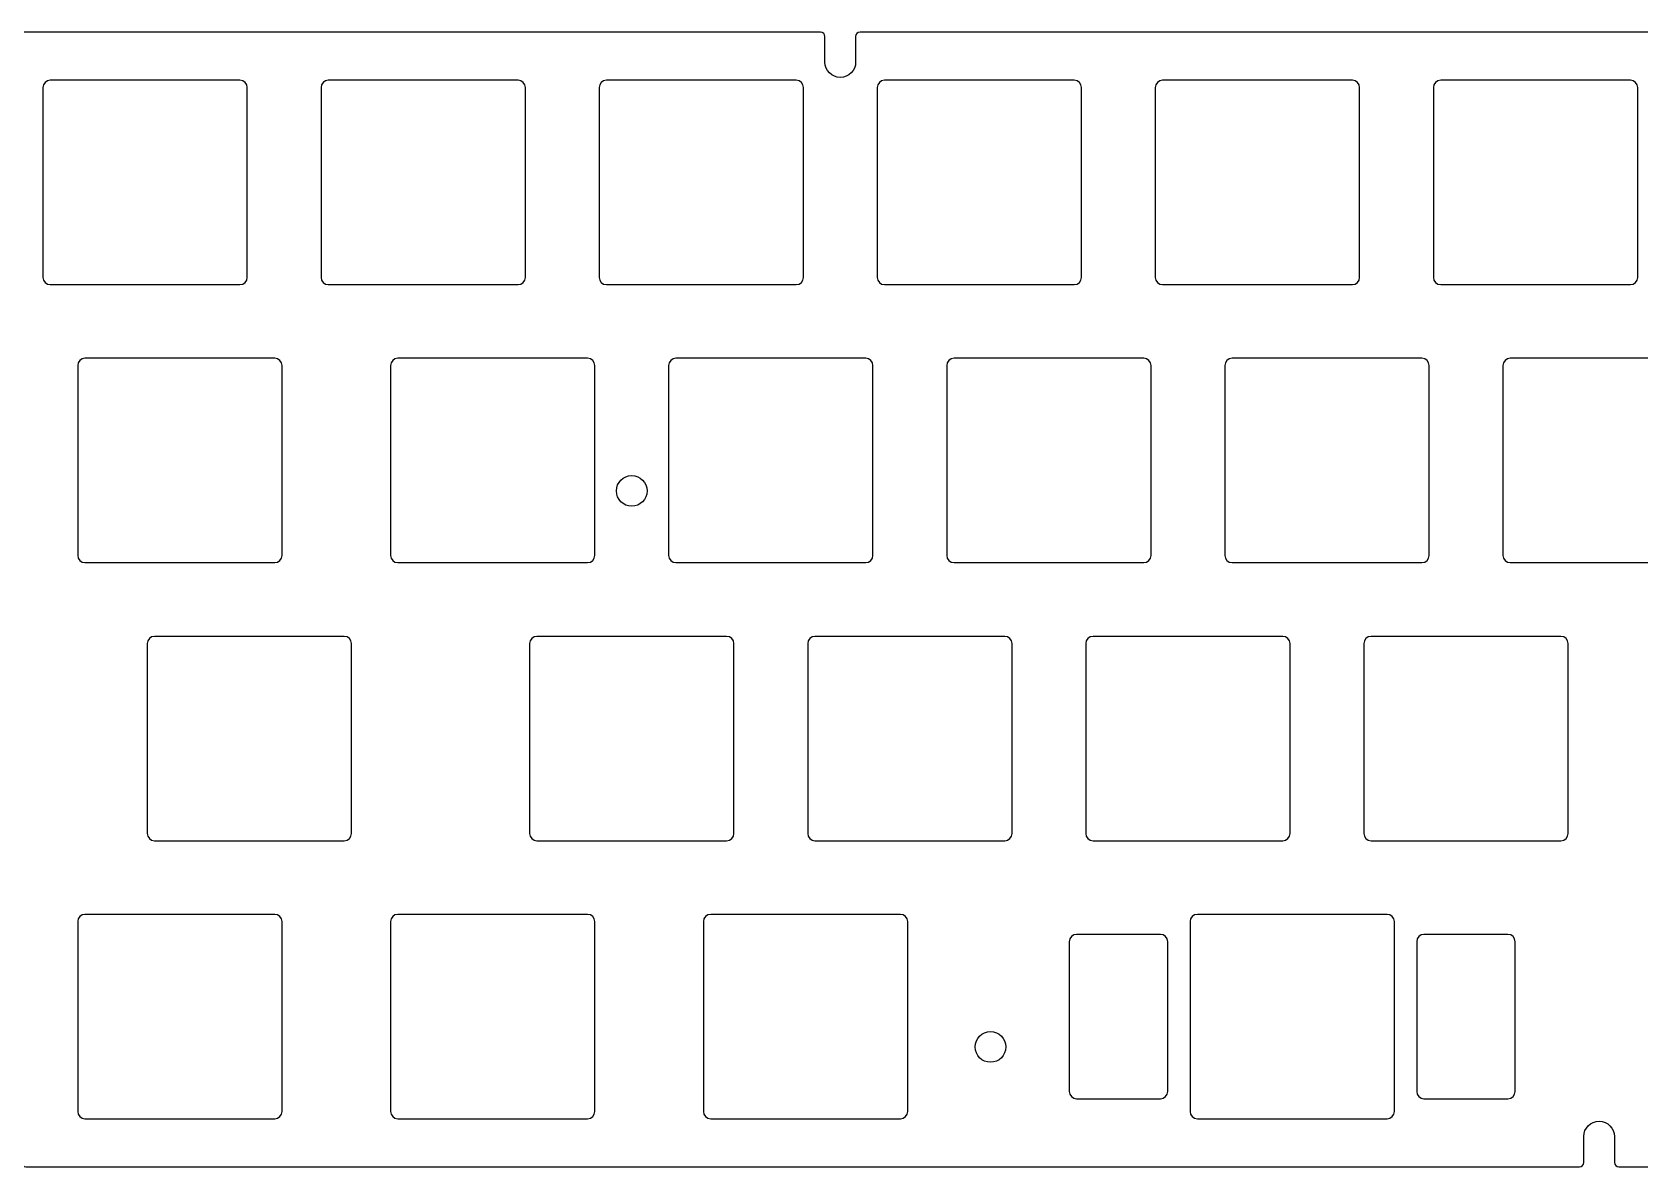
# Model space of a CAD drawing. Header units: millimetres. Extents: x -270 to 55, y 15 to 93.
# Drawn here: x -210.7 to -100.6, y 14.8 to 92.6 of the extents above; entities that cross this region are included whole.
import ezdxf

# ---------------------------------------------------------------- set-up
doc = ezdxf.new("R2010")
doc.units = ezdxf.units.MM
doc.header["$MEASUREMENT"] = 0
doc.layers.add('Layer 1', color=7, linetype='Continuous')

msp = doc.modelspace()

# ---------------------------------------------------------------- linework, layer by layer
at = {"layer": 'Layer 1'}
for points, knots in [([(-269.4598, 14.8023), (-269.9823, 14.8023), (-270.4096, 15.2299), (-270.4096, 15.7523), (-270.4096, 15.7523), (-270.4096, 15.7523), (-270.4096, 33.2774), (-270.4096, 33.2774), (-270.4096, 33.2774), (-270.4096, 33.443), (-270.2753, 33.5773), (-270.1096, 33.5773), (-270.1096, 33.5773), (-270.1096, 33.5773), (-268.3597, 33.5774), (-268.3597, 33.5774), (-268.3597, 33.5774), (-268.3597, 33.5774), (-268.3595, 33.5773), (-268.3595, 33.5773), (-268.3595, 33.5773), (-267.782, 33.5773), (-267.3096, 34.0498), (-267.3096, 34.6272), (-267.3096, 34.6272), (-267.3096, 34.6272), (-267.3096, 34.6274), (-267.3096, 34.6274), (-267.3096, 34.6274), (-267.3096, 35.2048), (-267.782, 35.6773), (-268.3595, 35.6774), (-268.3595, 35.6774), (-268.3595, 35.6774), (-268.3597, 35.6773), (-268.3597, 35.6773), (-268.3597, 35.6773), (-268.943, 35.6773), (-269.5263, 35.6773), (-270.1096, 35.6773), (-270.1096, 35.6773), (-270.2753, 35.6773), (-270.4096, 35.8116), (-270.4096, 35.9774), (-270.4096, 35.9774), (-270.4096, 35.9774), (-270.4096, 91.6021), (-270.4096, 91.6021), (-270.4096, 91.6021), (-270.4096, 92.1245), (-269.9823, 92.5521), (-269.4598, 92.5521), (-269.4598, 92.5521), (-269.4598, 92.5521), (-251.9356, 92.5521), (-251.9356, 92.5521), (-251.9356, 92.5521), (-251.7699, 92.5521), (-251.6356, 92.4178), (-251.6356, 92.2521), (-251.6356, 92.2521), (-251.6356, 92.2521), (-251.6356, 90.5022), (-251.6356, 90.5022), (-251.6356, 90.5022), (-251.6356, 90.5022), (-251.6356, 90.502), (-251.6356, 90.502), (-251.6356, 90.502), (-251.6356, 89.9245), (-251.1632, 89.4521), (-250.5858, 89.4521), (-250.5858, 89.4521), (-250.5858, 89.4521), (-250.5855, 89.4521), (-250.5855, 89.4521), (-250.5855, 89.4521), (-250.0081, 89.4521), (-249.5356, 89.9245), (-249.5356, 90.502), (-249.5356, 90.502), (-249.5356, 90.502), (-249.5356, 90.5022), (-249.5356, 90.5022), (-249.5356, 90.5022), (-249.5356, 91.1188), (-249.5356, 91.6355), (-249.5356, 92.2521), (-249.5356, 92.2521), (-249.5356, 92.4178), (-249.4013, 92.5521), (-249.2356, 92.5521), (-249.2356, 92.5521), (-249.2356, 92.5521), (-156.6853, 92.5521), (-156.6853, 92.5521), (-156.6853, 92.5521), (-156.5196, 92.5521), (-156.3853, 92.4178), (-156.3853, 92.2521), (-156.3853, 92.2521), (-156.3853, 91.6688), (-156.3853, 91.0855), (-156.3853, 90.5022), (-156.3853, 90.5022), (-156.3853, 90.5022), (-156.3853, 90.502), (-156.3853, 90.502), (-156.3853, 90.502), (-156.3853, 89.9245), (-155.9129, 89.4521), (-155.3355, 89.4521), (-155.3355, 89.4521), (-155.3355, 89.4521), (-155.3352, 89.4521), (-155.3352, 89.4521), (-155.3352, 89.4521), (-154.7578, 89.4521), (-154.2853, 89.9245), (-154.2853, 90.502), (-154.2853, 90.502), (-154.2853, 90.502), (-154.2853, 90.5022), (-154.2853, 90.5022), (-154.2853, 90.5022), (-154.2853, 91.0855), (-154.2853, 91.6688), (-154.2853, 92.2521), (-154.2853, 92.2521), (-154.2853, 92.4178), (-154.151, 92.5521), (-153.9853, 92.5521), (-153.9853, 92.5521), (-153.9853, 92.5521), (-61.435, 92.5521), (-61.435, 92.5521), (-61.435, 92.5521), (-61.2693, 92.5521), (-61.135, 92.4178), (-61.135, 92.2521), (-61.135, 92.2521), (-61.135, 91.6688), (-61.135, 91.0855), (-61.135, 90.5022), (-61.135, 90.5022), (-61.135, 90.5022), (-61.135, 90.502), (-61.135, 90.502), (-61.135, 90.502), (-61.135, 89.9245), (-60.6626, 89.4521), (-60.0852, 89.4521), (-60.0852, 89.4521), (-60.0852, 89.4521), (-60.0849, 89.4521), (-60.0849, 89.4521), (-60.0849, 89.4521), (-59.5075, 89.4521), (-59.035, 89.9245), (-59.035, 90.502), (-59.035, 90.502), (-59.035, 90.502), (-59.035, 90.5022), (-59.035, 90.5022), (-59.035, 90.5022), (-59.035, 90.5022), (-59.035, 92.2521), (-59.035, 92.2521), (-59.035, 92.2521), (-59.035, 92.4178), (-58.9007, 92.5521), (-58.735, 92.5521), (-58.735, 92.5521), (-58.735, 92.5521), (33.8151, 92.5521), (33.8151, 92.5521), (33.8151, 92.5521), (33.9808, 92.5521), (34.1151, 92.4178), (34.1151, 92.2521), (34.1151, 92.2521), (34.1151, 91.6688), (34.1151, 91.0855), (34.1151, 90.5022), (34.1151, 90.5022), (34.1151, 90.5022), (34.1151, 90.502), (34.1151, 90.502), (34.1151, 90.502), (34.1151, 89.9245), (34.5875, 89.4521), (35.1649, 89.4521), (35.1649, 89.4521), (35.1649, 89.4521), (35.1652, 89.4521), (35.1652, 89.4521), (35.1652, 89.4521), (35.7426, 89.4521), (36.2151, 89.9245), (36.2151, 90.502), (36.2151, 90.502), (36.2151, 90.502), (36.2151, 90.5022), (36.2151, 90.5022), (36.2151, 90.5022), (36.2151, 91.0855), (36.2151, 91.6688), (36.2151, 92.2521), (36.2151, 92.2521), (36.2151, 92.4178), (36.3494, 92.5521), (36.5151, 92.5521), (36.5151, 92.5521), (36.5151, 92.5521), (54.0404, 92.5521), (54.0404, 92.5521), (54.0404, 92.5521), (54.5629, 92.5521), (54.9902, 92.1245), (54.9902, 91.6021), (54.9902, 91.6021), (54.9902, 91.6021), (54.9902, 35.9773), (54.9902, 35.9773), (54.9902, 35.9773), (54.9902, 35.8116), (54.8559, 35.6773), (54.6902, 35.6773), (54.6902, 35.6773), (54.1069, 35.6773), (53.5236, 35.6773), (52.9403, 35.6773), (52.9403, 35.6773), (52.9403, 35.6773), (52.9401, 35.6773), (52.9401, 35.6773), (52.9401, 35.6773), (52.3626, 35.6773), (51.8902, 35.2048), (51.8902, 34.6274), (51.8902, 34.6274), (51.8902, 34.6274), (51.8902, 34.6271), (51.8902, 34.6271), (51.8902, 34.6271), (51.8902, 34.0497), (52.3626, 33.5773), (52.9401, 33.5773), (52.9401, 33.5773), (52.9401, 33.5773), (52.9403, 33.5773), (52.9403, 33.5773), (52.9403, 33.5773), (53.5236, 33.5773), (54.1069, 33.5773), (54.6902, 33.5773), (54.6902, 33.5773), (54.8559, 33.5773), (54.9902, 33.443), (54.9902, 33.2773), (54.9902, 33.2773), (54.9902, 33.2773), (54.9902, 15.7523), (54.9902, 15.7523), (54.9902, 15.7523), (54.9902, 15.2299), (54.5629, 14.8023), (54.0404, 14.8023), (54.0404, 14.8023), (54.0404, 14.8023), (-1.584, 14.8023), (-1.584, 14.8023), (-1.584, 14.8023), (-1.7497, 14.8023), (-1.884, 14.9366), (-1.884, 15.1023), (-1.884, 15.1023), (-1.884, 15.6856), (-1.884, 16.2931), (-1.884, 16.8764), (-1.884, 16.8764), (-1.884, 16.8764), (-1.884, 16.8766), (-1.884, 16.8766), (-1.884, 16.8766), (-1.884, 17.4541), (-2.3564, 17.9265), (-2.9338, 17.9265), (-2.9338, 17.9265), (-2.9338, 17.9265), (-2.9341, 17.9265), (-2.9341, 17.9265), (-2.9341, 17.9265), (-3.5115, 17.9265), (-3.984, 17.4541), (-3.984, 16.8766), (-3.984, 16.8766), (-3.984, 16.8766), (-3.984, 16.8764), (-3.984, 16.8764), (-3.984, 16.8764), (-3.984, 16.2931), (-3.984, 15.6856), (-3.984, 15.1023), (-3.984, 15.1023), (-3.984, 14.9366), (-4.1183, 14.8023), (-4.284, 14.8023), (-4.284, 14.8023), (-4.284, 14.8023), (-102.0058, 14.8023), (-102.0058, 14.8023), (-102.0058, 14.8023), (-102.1715, 14.8023), (-102.3058, 14.9366), (-102.3058, 15.1023), (-102.3058, 15.1023), (-102.3058, 15.6939), (-102.3058, 16.2856), (-102.3058, 16.8772), (-102.3058, 16.8772), (-102.3058, 16.8772), (-102.3058, 16.8774), (-102.3058, 16.8774), (-102.3058, 16.8774), (-102.3058, 17.4549), (-102.7782, 17.9273), (-103.3556, 17.9273), (-103.3556, 17.9273), (-103.3556, 17.9273), (-103.3559, 17.9273), (-103.3559, 17.9273), (-103.3559, 17.9273), (-103.9333, 17.9273), (-104.4058, 17.4549), (-104.4058, 16.8774), (-104.4058, 16.8774), (-104.4058, 16.8774), (-104.4058, 16.8772), (-104.4058, 16.8772), (-104.4058, 16.8772), (-104.4058, 16.2856), (-104.4058, 15.6939), (-104.4058, 15.1023), (-104.4058, 15.1023), (-104.4058, 14.9366), (-104.5401, 14.8023), (-104.7058, 14.8023), (-104.7058, 14.8023), (-104.7058, 14.8023), (-211.1321, 14.8023), (-211.1321, 14.8023), (-211.1321, 14.8023), (-211.2978, 14.8023), (-211.4321, 14.9366), (-211.4321, 15.1023), (-211.4321, 15.1023), (-211.4321, 15.6939), (-211.4321, 16.2856), (-211.4321, 16.8772), (-211.4321, 16.8772), (-211.4321, 16.8772), (-211.4321, 16.8774), (-211.4321, 16.8774), (-211.4321, 16.8774), (-211.4321, 17.4549), (-211.9045, 17.9273), (-212.4819, 17.9273), (-212.4819, 17.9273), (-212.4819, 17.9273), (-212.4822, 17.9273), (-212.4822, 17.9273), (-212.4822, 17.9273), (-213.0596, 17.9273), (-213.5321, 17.4549), (-213.5321, 16.8774), (-213.5321, 16.8774), (-213.5321, 16.8774), (-213.5321, 16.8772), (-213.5321, 16.8772), (-213.5321, 16.8772), (-213.5321, 16.2856), (-213.5321, 15.6939), (-213.5321, 15.1023), (-213.5321, 15.1023), (-213.5321, 14.9366), (-213.6664, 14.8023), (-213.8321, 14.8023), (-213.8321, 14.8023), (-213.8321, 14.8023), (-269.4598, 14.8023), (-269.4598, 14.8023)], [0, 0, 0, 0, 0.01010101, 0.01010101, 0.01010101, 0.01010101, 0.02020202, 0.02020202, 0.02020202, 0.02020202, 0.03030303, 0.03030303, 0.03030303, 0.03030303, 0.04040404, 0.04040404, 0.04040404, 0.04040404, 0.05050505, 0.05050505, 0.05050505, 0.05050505, 0.06060606, 0.06060606, 0.06060606, 0.06060606, 0.07070707, 0.07070707, 0.07070707, 0.07070707, 0.08080808, 0.08080808, 0.08080808, 0.08080808, 0.09090909, 0.09090909, 0.09090909, 0.09090909, 0.1010101, 0.1010101, 0.1010101, 0.1010101, 0.11111111, 0.11111111, 0.11111111, 0.11111111, 0.12121212, 0.12121212, 0.12121212, 0.12121212, 0.13131313, 0.13131313, 0.13131313, 0.13131313, 0.14141414, 0.14141414, 0.14141414, 0.14141414, 0.15151515, 0.15151515, 0.15151515, 0.15151515, 0.16161616, 0.16161616, 0.16161616, 0.16161616, 0.17171717, 0.17171717, 0.17171717, 0.17171717, 0.18181818, 0.18181818, 0.18181818, 0.18181818, 0.19191919, 0.19191919, 0.19191919, 0.19191919, 0.2020202, 0.2020202, 0.2020202, 0.2020202, 0.21212121, 0.21212121, 0.21212121, 0.21212121, 0.22222222, 0.22222222, 0.22222222, 0.22222222, 0.23232323, 0.23232323, 0.23232323, 0.23232323, 0.24242424, 0.24242424, 0.24242424, 0.24242424, 0.25252525, 0.25252525, 0.25252525, 0.25252525, 0.26262626, 0.26262626, 0.26262626, 0.26262626, 0.27272727, 0.27272727, 0.27272727, 0.27272727, 0.28282828, 0.28282828, 0.28282828, 0.28282828, 0.29292929, 0.29292929, 0.29292929, 0.29292929, 0.3030303, 0.3030303, 0.3030303, 0.3030303, 0.31313131, 0.31313131, 0.31313131, 0.31313131, 0.32323232, 0.32323232, 0.32323232, 0.32323232, 0.33333333, 0.33333333, 0.33333333, 0.33333333, 0.34343434, 0.34343434, 0.34343434, 0.34343434, 0.35353535, 0.35353535, 0.35353535, 0.35353535, 0.36363636, 0.36363636, 0.36363636, 0.36363636, 0.37373737, 0.37373737, 0.37373737, 0.37373737, 0.38383838, 0.38383838, 0.38383838, 0.38383838, 0.39393939, 0.39393939, 0.39393939, 0.39393939, 0.4040404, 0.4040404, 0.4040404, 0.4040404, 0.41414141, 0.41414141, 0.41414141, 0.41414141, 0.42424242, 0.42424242, 0.42424242, 0.42424242, 0.43434343, 0.43434343, 0.43434343, 0.43434343, 0.44444444, 0.44444444, 0.44444444, 0.44444444, 0.45454545, 0.45454545, 0.45454545, 0.45454545, 0.46464646, 0.46464646, 0.46464646, 0.46464646, 0.47474747, 0.47474747, 0.47474747, 0.47474747, 0.48484848, 0.48484848, 0.48484848, 0.48484848, 0.49494949, 0.49494949, 0.49494949, 0.49494949, 0.50505051, 0.50505051, 0.50505051, 0.50505051, 0.51515152, 0.51515152, 0.51515152, 0.51515152, 0.52525253, 0.52525253, 0.52525253, 0.52525253, 0.53535354, 0.53535354, 0.53535354, 0.53535354, 0.54545455, 0.54545455, 0.54545455, 0.54545455, 0.55555556, 0.55555556, 0.55555556, 0.55555556, 0.56565657, 0.56565657, 0.56565657, 0.56565657, 0.57575758, 0.57575758, 0.57575758, 0.57575758, 0.58585859, 0.58585859, 0.58585859, 0.58585859, 0.5959596, 0.5959596, 0.5959596, 0.5959596, 0.60606061, 0.60606061, 0.60606061, 0.60606061, 0.61616162, 0.61616162, 0.61616162, 0.61616162, 0.62626263, 0.62626263, 0.62626263, 0.62626263, 0.63636364, 0.63636364, 0.63636364, 0.63636364, 0.64646465, 0.64646465, 0.64646465, 0.64646465, 0.65656566, 0.65656566, 0.65656566, 0.65656566, 0.66666667, 0.66666667, 0.66666667, 0.66666667, 0.67676768, 0.67676768, 0.67676768, 0.67676768, 0.68686869, 0.68686869, 0.68686869, 0.68686869, 0.6969697, 0.6969697, 0.6969697, 0.6969697, 0.70707071, 0.70707071, 0.70707071, 0.70707071, 0.71717172, 0.71717172, 0.71717172, 0.71717172, 0.72727273, 0.72727273, 0.72727273, 0.72727273, 0.73737374, 0.73737374, 0.73737374, 0.73737374, 0.74747475, 0.74747475, 0.74747475, 0.74747475, 0.75757576, 0.75757576, 0.75757576, 0.75757576, 0.76767677, 0.76767677, 0.76767677, 0.76767677, 0.77777778, 0.77777778, 0.77777778, 0.77777778, 0.78787879, 0.78787879, 0.78787879, 0.78787879, 0.7979798, 0.7979798, 0.7979798, 0.7979798, 0.80808081, 0.80808081, 0.80808081, 0.80808081, 0.81818182, 0.81818182, 0.81818182, 0.81818182, 0.82828283, 0.82828283, 0.82828283, 0.82828283, 0.83838384, 0.83838384, 0.83838384, 0.83838384, 0.84848485, 0.84848485, 0.84848485, 0.84848485, 0.85858586, 0.85858586, 0.85858586, 0.85858586, 0.86868687, 0.86868687, 0.86868687, 0.86868687, 0.87878788, 0.87878788, 0.87878788, 0.87878788, 0.88888889, 0.88888889, 0.88888889, 0.88888889, 0.8989899, 0.8989899, 0.8989899, 0.8989899, 0.90909091, 0.90909091, 0.90909091, 0.90909091, 0.91919192, 0.91919192, 0.91919192, 0.91919192, 0.92929293, 0.92929293, 0.92929293, 0.92929293, 0.93939394, 0.93939394, 0.93939394, 0.93939394, 0.94949495, 0.94949495, 0.94949495, 0.94949495, 0.95959596, 0.95959596, 0.95959596, 0.95959596, 0.96969697, 0.96969697, 0.96969697, 0.96969697, 0.97979798, 0.97979798, 0.97979798, 0.97979798, 1, 1, 1, 1]), ([(-209.4594, 89.2519), (-209.4594, 89.2519), (-196.4592, 89.2519), (-196.4592, 89.2519), (-196.4592, 89.2519), (-196.1842, 89.2519), (-195.9593, 89.0269), (-195.9593, 88.7519), (-195.9593, 88.7519), (-195.9593, 88.7519), (-195.9593, 75.7519), (-195.9593, 75.7519), (-195.9593, 75.7519), (-195.9593, 75.4769), (-196.1842, 75.2519), (-196.4592, 75.2519), (-196.4592, 75.2519), (-196.4592, 75.2519), (-209.4594, 75.2519), (-209.4594, 75.2519), (-209.4594, 75.2519), (-209.7344, 75.2519), (-209.9593, 75.4769), (-209.9593, 75.7519), (-209.9593, 75.7519), (-209.9593, 75.7519), (-209.9593, 88.7519), (-209.9593, 88.7519), (-209.9593, 88.7519), (-209.9593, 89.0269), (-209.7344, 89.2519), (-209.4594, 89.2519)], [0, 0, 0, 0, 0.11111111, 0.11111111, 0.11111111, 0.11111111, 0.22222222, 0.22222222, 0.22222222, 0.22222222, 0.33333333, 0.33333333, 0.33333333, 0.33333333, 0.44444444, 0.44444444, 0.44444444, 0.44444444, 0.55555556, 0.55555556, 0.55555556, 0.55555556, 0.66666667, 0.66666667, 0.66666667, 0.66666667, 0.77777778, 0.77777778, 0.77777778, 0.77777778, 1, 1, 1, 1]), ([(-190.4092, 89.2519), (-190.4092, 89.2519), (-177.409, 89.2519), (-177.409, 89.2519), (-177.409, 89.2519), (-177.134, 89.2519), (-176.9091, 89.0269), (-176.9091, 88.7519), (-176.9091, 88.7519), (-176.9091, 88.7519), (-176.9091, 75.7519), (-176.9091, 75.7519), (-176.9091, 75.7519), (-176.9091, 75.4769), (-177.134, 75.2519), (-177.409, 75.2519), (-177.409, 75.2519), (-177.409, 75.2519), (-190.4092, 75.2519), (-190.4092, 75.2519), (-190.4092, 75.2519), (-190.6842, 75.2519), (-190.9091, 75.4769), (-190.9091, 75.7519), (-190.9091, 75.7519), (-190.9091, 75.7519), (-190.9091, 88.7519), (-190.9091, 88.7519), (-190.9091, 88.7519), (-190.9091, 89.0269), (-190.6842, 89.2519), (-190.4092, 89.2519)], [0, 0, 0, 0, 0.11111111, 0.11111111, 0.11111111, 0.11111111, 0.22222222, 0.22222222, 0.22222222, 0.22222222, 0.33333333, 0.33333333, 0.33333333, 0.33333333, 0.44444444, 0.44444444, 0.44444444, 0.44444444, 0.55555556, 0.55555556, 0.55555556, 0.55555556, 0.66666667, 0.66666667, 0.66666667, 0.66666667, 0.77777778, 0.77777778, 0.77777778, 0.77777778, 1, 1, 1, 1]), ([(-171.3592, 89.2519), (-171.3592, 89.2519), (-158.359, 89.2519), (-158.359, 89.2519), (-158.359, 89.2519), (-158.084, 89.2519), (-157.8591, 89.0269), (-157.8591, 88.7519), (-157.8591, 88.7519), (-157.8591, 88.7519), (-157.8591, 75.7519), (-157.8591, 75.7519), (-157.8591, 75.7519), (-157.8591, 75.4769), (-158.084, 75.2519), (-158.359, 75.2519), (-158.359, 75.2519), (-158.359, 75.2519), (-171.3592, 75.2519), (-171.3592, 75.2519), (-171.3592, 75.2519), (-171.6342, 75.2519), (-171.8591, 75.4769), (-171.8591, 75.7519), (-171.8591, 75.7519), (-171.8591, 75.7519), (-171.8591, 88.7519), (-171.8591, 88.7519), (-171.8591, 88.7519), (-171.8591, 89.0269), (-171.6342, 89.2519), (-171.3592, 89.2519)], [0, 0, 0, 0, 0.11111111, 0.11111111, 0.11111111, 0.11111111, 0.22222222, 0.22222222, 0.22222222, 0.22222222, 0.33333333, 0.33333333, 0.33333333, 0.33333333, 0.44444444, 0.44444444, 0.44444444, 0.44444444, 0.55555556, 0.55555556, 0.55555556, 0.55555556, 0.66666667, 0.66666667, 0.66666667, 0.66666667, 0.77777778, 0.77777778, 0.77777778, 0.77777778, 1, 1, 1, 1]), ([(-152.3094, 89.2519), (-152.3094, 89.2519), (-139.3092, 89.2519), (-139.3092, 89.2519), (-139.3092, 89.2519), (-139.0342, 89.2519), (-138.8093, 89.0269), (-138.8093, 88.7519), (-138.8093, 88.7519), (-138.8093, 88.7519), (-138.8093, 75.7519), (-138.8093, 75.7519), (-138.8093, 75.7519), (-138.8093, 75.4769), (-139.0342, 75.2519), (-139.3092, 75.2519), (-139.3092, 75.2519), (-139.3092, 75.2519), (-152.3094, 75.2519), (-152.3094, 75.2519), (-152.3094, 75.2519), (-152.5844, 75.2519), (-152.8093, 75.4769), (-152.8093, 75.7519), (-152.8093, 75.7519), (-152.8093, 75.7519), (-152.8093, 88.7519), (-152.8093, 88.7519), (-152.8093, 88.7519), (-152.8093, 89.0269), (-152.5844, 89.2519), (-152.3094, 89.2519)], [0, 0, 0, 0, 0.11111111, 0.11111111, 0.11111111, 0.11111111, 0.22222222, 0.22222222, 0.22222222, 0.22222222, 0.33333333, 0.33333333, 0.33333333, 0.33333333, 0.44444444, 0.44444444, 0.44444444, 0.44444444, 0.55555556, 0.55555556, 0.55555556, 0.55555556, 0.66666667, 0.66666667, 0.66666667, 0.66666667, 0.77777778, 0.77777778, 0.77777778, 0.77777778, 1, 1, 1, 1]), ([(-133.2592, 89.2519), (-133.2592, 89.2519), (-120.259, 89.2519), (-120.259, 89.2519), (-120.259, 89.2519), (-119.984, 89.2519), (-119.7591, 89.0269), (-119.7591, 88.7519), (-119.7591, 88.7519), (-119.7591, 88.7519), (-119.7591, 75.7519), (-119.7591, 75.7519), (-119.7591, 75.7519), (-119.7591, 75.4769), (-119.984, 75.2519), (-120.259, 75.2519), (-120.259, 75.2519), (-120.259, 75.2519), (-133.2592, 75.2519), (-133.2592, 75.2519), (-133.2592, 75.2519), (-133.5342, 75.2519), (-133.7591, 75.4769), (-133.7591, 75.7519), (-133.7591, 75.7519), (-133.7591, 75.7519), (-133.7591, 88.7519), (-133.7591, 88.7519), (-133.7591, 88.7519), (-133.7591, 89.0269), (-133.5342, 89.2519), (-133.2592, 89.2519)], [0, 0, 0, 0, 0.11111111, 0.11111111, 0.11111111, 0.11111111, 0.22222222, 0.22222222, 0.22222222, 0.22222222, 0.33333333, 0.33333333, 0.33333333, 0.33333333, 0.44444444, 0.44444444, 0.44444444, 0.44444444, 0.55555556, 0.55555556, 0.55555556, 0.55555556, 0.66666667, 0.66666667, 0.66666667, 0.66666667, 0.77777778, 0.77777778, 0.77777778, 0.77777778, 1, 1, 1, 1]), ([(-114.2092, 89.2519), (-114.2092, 89.2519), (-101.209, 89.2519), (-101.209, 89.2519), (-101.209, 89.2519), (-100.934, 89.2519), (-100.7091, 89.0269), (-100.7091, 88.7519), (-100.7091, 88.7519), (-100.7091, 88.7519), (-100.7091, 75.7519), (-100.7091, 75.7519), (-100.7091, 75.7519), (-100.7091, 75.4769), (-100.934, 75.2519), (-101.209, 75.2519), (-101.209, 75.2519), (-101.209, 75.2519), (-114.2092, 75.2519), (-114.2092, 75.2519), (-114.2092, 75.2519), (-114.4842, 75.2519), (-114.7091, 75.4769), (-114.7091, 75.7519), (-114.7091, 75.7519), (-114.7091, 75.7519), (-114.7091, 88.7519), (-114.7091, 88.7519), (-114.7091, 88.7519), (-114.7091, 89.0269), (-114.4842, 89.2519), (-114.2092, 89.2519)], [0, 0, 0, 0, 0.11111111, 0.11111111, 0.11111111, 0.11111111, 0.22222222, 0.22222222, 0.22222222, 0.22222222, 0.33333333, 0.33333333, 0.33333333, 0.33333333, 0.44444444, 0.44444444, 0.44444444, 0.44444444, 0.55555556, 0.55555556, 0.55555556, 0.55555556, 0.66666667, 0.66666667, 0.66666667, 0.66666667, 0.77777778, 0.77777778, 0.77777778, 0.77777778, 1, 1, 1, 1]), ([(-207.0784, 70.2024), (-207.0784, 70.2024), (-194.0782, 70.2024), (-194.0782, 70.2024), (-194.0782, 70.2024), (-193.8032, 70.2024), (-193.5783, 69.9774), (-193.5783, 69.7024), (-193.5783, 69.7024), (-193.5783, 69.7024), (-193.5783, 56.7024), (-193.5783, 56.7024), (-193.5783, 56.7024), (-193.5783, 56.4274), (-193.8032, 56.2024), (-194.0782, 56.2024), (-194.0782, 56.2024), (-194.0782, 56.2024), (-207.0784, 56.2024), (-207.0784, 56.2024), (-207.0784, 56.2024), (-207.3534, 56.2024), (-207.5783, 56.4274), (-207.5783, 56.7024), (-207.5783, 56.7024), (-207.5783, 56.7024), (-207.5783, 69.7024), (-207.5783, 69.7024), (-207.5783, 69.7024), (-207.5783, 69.9774), (-207.3534, 70.2024), (-207.0784, 70.2024)], [0, 0, 0, 0, 0.11111111, 0.11111111, 0.11111111, 0.11111111, 0.22222222, 0.22222222, 0.22222222, 0.22222222, 0.33333333, 0.33333333, 0.33333333, 0.33333333, 0.44444444, 0.44444444, 0.44444444, 0.44444444, 0.55555556, 0.55555556, 0.55555556, 0.55555556, 0.66666667, 0.66666667, 0.66666667, 0.66666667, 0.77777778, 0.77777778, 0.77777778, 0.77777778, 1, 1, 1, 1]), ([(-185.6471, 70.2024), (-185.6471, 70.2024), (-172.6469, 70.2024), (-172.6469, 70.2024), (-172.6469, 70.2024), (-172.3719, 70.2024), (-172.147, 69.9774), (-172.147, 69.7024), (-172.147, 69.7024), (-172.147, 69.7024), (-172.147, 56.7024), (-172.147, 56.7024), (-172.147, 56.7024), (-172.147, 56.4274), (-172.3719, 56.2024), (-172.6469, 56.2024), (-172.6469, 56.2024), (-172.6469, 56.2024), (-185.6471, 56.2024), (-185.6471, 56.2024), (-185.6471, 56.2024), (-185.9221, 56.2024), (-186.147, 56.4274), (-186.147, 56.7024), (-186.147, 56.7024), (-186.147, 56.7024), (-186.147, 69.7024), (-186.147, 69.7024), (-186.147, 69.7024), (-186.147, 69.9774), (-185.9221, 70.2024), (-185.6471, 70.2024)], [0, 0, 0, 0, 0.11111111, 0.11111111, 0.11111111, 0.11111111, 0.22222222, 0.22222222, 0.22222222, 0.22222222, 0.33333333, 0.33333333, 0.33333333, 0.33333333, 0.44444444, 0.44444444, 0.44444444, 0.44444444, 0.55555556, 0.55555556, 0.55555556, 0.55555556, 0.66666667, 0.66666667, 0.66666667, 0.66666667, 0.77777778, 0.77777778, 0.77777778, 0.77777778, 1, 1, 1, 1]), ([(-166.5971, 70.2024), (-166.5971, 70.2024), (-153.5969, 70.2024), (-153.5969, 70.2024), (-153.5969, 70.2024), (-153.3219, 70.2024), (-153.097, 69.9774), (-153.097, 69.7024), (-153.097, 69.7024), (-153.097, 69.7024), (-153.097, 56.7024), (-153.097, 56.7024), (-153.097, 56.7024), (-153.097, 56.4274), (-153.3219, 56.2024), (-153.5969, 56.2024), (-153.5969, 56.2024), (-153.5969, 56.2024), (-166.5971, 56.2024), (-166.5971, 56.2024), (-166.5971, 56.2024), (-166.8721, 56.2024), (-167.097, 56.4274), (-167.097, 56.7024), (-167.097, 56.7024), (-167.097, 56.7024), (-167.097, 69.7024), (-167.097, 69.7024), (-167.097, 69.7024), (-167.097, 69.9774), (-166.8721, 70.2024), (-166.5971, 70.2024)], [0, 0, 0, 0, 0.11111111, 0.11111111, 0.11111111, 0.11111111, 0.22222222, 0.22222222, 0.22222222, 0.22222222, 0.33333333, 0.33333333, 0.33333333, 0.33333333, 0.44444444, 0.44444444, 0.44444444, 0.44444444, 0.55555556, 0.55555556, 0.55555556, 0.55555556, 0.66666667, 0.66666667, 0.66666667, 0.66666667, 0.77777778, 0.77777778, 0.77777778, 0.77777778, 1, 1, 1, 1]), ([(-147.5473, 70.2024), (-147.5473, 70.2024), (-134.5471, 70.2024), (-134.5471, 70.2024), (-134.5471, 70.2024), (-134.2721, 70.2024), (-134.0472, 69.9774), (-134.0472, 69.7024), (-134.0472, 69.7024), (-134.0472, 69.7024), (-134.0472, 56.7024), (-134.0472, 56.7024), (-134.0472, 56.7024), (-134.0472, 56.4274), (-134.2721, 56.2024), (-134.5471, 56.2024), (-134.5471, 56.2024), (-134.5471, 56.2024), (-147.5473, 56.2024), (-147.5473, 56.2024), (-147.5473, 56.2024), (-147.8223, 56.2024), (-148.0472, 56.4274), (-148.0472, 56.7024), (-148.0472, 56.7024), (-148.0472, 56.7024), (-148.0472, 69.7024), (-148.0472, 69.7024), (-148.0472, 69.7024), (-148.0472, 69.9774), (-147.8223, 70.2024), (-147.5473, 70.2024)], [0, 0, 0, 0, 0.11111111, 0.11111111, 0.11111111, 0.11111111, 0.22222222, 0.22222222, 0.22222222, 0.22222222, 0.33333333, 0.33333333, 0.33333333, 0.33333333, 0.44444444, 0.44444444, 0.44444444, 0.44444444, 0.55555556, 0.55555556, 0.55555556, 0.55555556, 0.66666667, 0.66666667, 0.66666667, 0.66666667, 0.77777778, 0.77777778, 0.77777778, 0.77777778, 1, 1, 1, 1]), ([(-128.4971, 70.2024), (-128.4971, 70.2024), (-115.4969, 70.2024), (-115.4969, 70.2024), (-115.4969, 70.2024), (-115.2219, 70.2024), (-114.997, 69.9774), (-114.997, 69.7024), (-114.997, 69.7024), (-114.997, 69.7024), (-114.997, 56.7024), (-114.997, 56.7024), (-114.997, 56.7024), (-114.997, 56.4274), (-115.2219, 56.2024), (-115.4969, 56.2024), (-115.4969, 56.2024), (-115.4969, 56.2024), (-128.4971, 56.2024), (-128.4971, 56.2024), (-128.4971, 56.2024), (-128.7721, 56.2024), (-128.997, 56.4274), (-128.997, 56.7024), (-128.997, 56.7024), (-128.997, 56.7024), (-128.997, 69.7024), (-128.997, 69.7024), (-128.997, 69.7024), (-128.997, 69.9774), (-128.7721, 70.2024), (-128.4971, 70.2024)], [0, 0, 0, 0, 0.11111111, 0.11111111, 0.11111111, 0.11111111, 0.22222222, 0.22222222, 0.22222222, 0.22222222, 0.33333333, 0.33333333, 0.33333333, 0.33333333, 0.44444444, 0.44444444, 0.44444444, 0.44444444, 0.55555556, 0.55555556, 0.55555556, 0.55555556, 0.66666667, 0.66666667, 0.66666667, 0.66666667, 0.77777778, 0.77777778, 0.77777778, 0.77777778, 1, 1, 1, 1]), ([(-109.4471, 70.2024), (-109.4471, 70.2024), (-96.4469, 70.2024), (-96.4469, 70.2024), (-96.4469, 70.2024), (-96.1719, 70.2024), (-95.947, 69.9774), (-95.947, 69.7024), (-95.947, 69.7024), (-95.947, 69.7024), (-95.947, 56.7024), (-95.947, 56.7024), (-95.947, 56.7024), (-95.947, 56.4274), (-96.1719, 56.2024), (-96.4469, 56.2024), (-96.4469, 56.2024), (-96.4469, 56.2024), (-109.4471, 56.2024), (-109.4471, 56.2024), (-109.4471, 56.2024), (-109.7221, 56.2024), (-109.947, 56.4274), (-109.947, 56.7024), (-109.947, 56.7024), (-109.947, 56.7024), (-109.947, 69.7024), (-109.947, 69.7024), (-109.947, 69.7024), (-109.947, 69.9774), (-109.7221, 70.2024), (-109.4471, 70.2024)], [0, 0, 0, 0, 0.11111111, 0.11111111, 0.11111111, 0.11111111, 0.22222222, 0.22222222, 0.22222222, 0.22222222, 0.33333333, 0.33333333, 0.33333333, 0.33333333, 0.44444444, 0.44444444, 0.44444444, 0.44444444, 0.55555556, 0.55555556, 0.55555556, 0.55555556, 0.66666667, 0.66666667, 0.66666667, 0.66666667, 0.77777778, 0.77777778, 0.77777778, 0.77777778, 1, 1, 1, 1]), ([(-169.6227, 62.1674), (-170.2026, 62.1674), (-170.6727, 61.6973), (-170.6727, 61.1174), (-170.6727, 61.1174), (-170.6727, 60.5375), (-170.2026, 60.0674), (-169.6227, 60.0674), (-169.6227, 60.0674), (-169.0428, 60.0674), (-168.5727, 60.5375), (-168.5727, 61.1174), (-168.5727, 61.1174), (-168.5727, 61.6973), (-169.0428, 62.1674), (-169.6227, 62.1674)], [0, 0, 0, 0, 0.2, 0.2, 0.2, 0.2, 0.4, 0.4, 0.4, 0.4, 0.6, 0.6, 0.6, 0.6, 1, 1, 1, 1]), ([(-202.3159, 51.1524), (-202.3159, 51.1524), (-189.3157, 51.1524), (-189.3157, 51.1524), (-189.3157, 51.1524), (-189.0407, 51.1524), (-188.8158, 50.9274), (-188.8158, 50.6524), (-188.8158, 50.6524), (-188.8158, 50.6524), (-188.8158, 37.6524), (-188.8158, 37.6524), (-188.8158, 37.6524), (-188.8158, 37.3774), (-189.0407, 37.1524), (-189.3157, 37.1524), (-189.3157, 37.1524), (-189.3157, 37.1524), (-202.3159, 37.1524), (-202.3159, 37.1524), (-202.3159, 37.1524), (-202.5909, 37.1524), (-202.8158, 37.3774), (-202.8158, 37.6524), (-202.8158, 37.6524), (-202.8158, 37.6524), (-202.8158, 50.6524), (-202.8158, 50.6524), (-202.8158, 50.6524), (-202.8158, 50.9274), (-202.5909, 51.1524), (-202.3159, 51.1524)], [0, 0, 0, 0, 0.11111111, 0.11111111, 0.11111111, 0.11111111, 0.22222222, 0.22222222, 0.22222222, 0.22222222, 0.33333333, 0.33333333, 0.33333333, 0.33333333, 0.44444444, 0.44444444, 0.44444444, 0.44444444, 0.55555556, 0.55555556, 0.55555556, 0.55555556, 0.66666667, 0.66666667, 0.66666667, 0.66666667, 0.77777778, 0.77777778, 0.77777778, 0.77777778, 1, 1, 1, 1]), ([(-176.1221, 51.1524), (-176.1221, 51.1524), (-163.1219, 51.1524), (-163.1219, 51.1524), (-163.1219, 51.1524), (-162.8469, 51.1524), (-162.622, 50.9274), (-162.622, 50.6524), (-162.622, 50.6524), (-162.622, 50.6524), (-162.622, 37.6524), (-162.622, 37.6524), (-162.622, 37.6524), (-162.622, 37.3774), (-162.8469, 37.1524), (-163.1219, 37.1524), (-163.1219, 37.1524), (-163.1219, 37.1524), (-176.1221, 37.1524), (-176.1221, 37.1524), (-176.1221, 37.1524), (-176.3971, 37.1524), (-176.622, 37.3774), (-176.622, 37.6524), (-176.622, 37.6524), (-176.622, 37.6524), (-176.622, 50.6524), (-176.622, 50.6524), (-176.622, 50.6524), (-176.622, 50.9274), (-176.3971, 51.1524), (-176.1221, 51.1524)], [0, 0, 0, 0, 0.11111111, 0.11111111, 0.11111111, 0.11111111, 0.22222222, 0.22222222, 0.22222222, 0.22222222, 0.33333333, 0.33333333, 0.33333333, 0.33333333, 0.44444444, 0.44444444, 0.44444444, 0.44444444, 0.55555556, 0.55555556, 0.55555556, 0.55555556, 0.66666667, 0.66666667, 0.66666667, 0.66666667, 0.77777778, 0.77777778, 0.77777778, 0.77777778, 1, 1, 1, 1]), ([(-157.0721, 51.1524), (-157.0721, 51.1524), (-144.0719, 51.1524), (-144.0719, 51.1524), (-144.0719, 51.1524), (-143.7969, 51.1524), (-143.572, 50.9274), (-143.572, 50.6524), (-143.572, 50.6524), (-143.572, 50.6524), (-143.572, 37.6524), (-143.572, 37.6524), (-143.572, 37.6524), (-143.572, 37.3774), (-143.7969, 37.1524), (-144.0719, 37.1524), (-144.0719, 37.1524), (-144.0719, 37.1524), (-157.0721, 37.1524), (-157.0721, 37.1524), (-157.0721, 37.1524), (-157.3471, 37.1524), (-157.572, 37.3774), (-157.572, 37.6524), (-157.572, 37.6524), (-157.572, 37.6524), (-157.572, 50.6524), (-157.572, 50.6524), (-157.572, 50.6524), (-157.572, 50.9274), (-157.3471, 51.1524), (-157.0721, 51.1524)], [0, 0, 0, 0, 0.11111111, 0.11111111, 0.11111111, 0.11111111, 0.22222222, 0.22222222, 0.22222222, 0.22222222, 0.33333333, 0.33333333, 0.33333333, 0.33333333, 0.44444444, 0.44444444, 0.44444444, 0.44444444, 0.55555556, 0.55555556, 0.55555556, 0.55555556, 0.66666667, 0.66666667, 0.66666667, 0.66666667, 0.77777778, 0.77777778, 0.77777778, 0.77777778, 1, 1, 1, 1]), ([(-138.0223, 51.1524), (-138.0223, 51.1524), (-125.0221, 51.1524), (-125.0221, 51.1524), (-125.0221, 51.1524), (-124.7471, 51.1524), (-124.5222, 50.9274), (-124.5222, 50.6524), (-124.5222, 50.6524), (-124.5222, 50.6524), (-124.5222, 37.6524), (-124.5222, 37.6524), (-124.5222, 37.6524), (-124.5222, 37.3774), (-124.7471, 37.1524), (-125.0221, 37.1524), (-125.0221, 37.1524), (-125.0221, 37.1524), (-138.0223, 37.1524), (-138.0223, 37.1524), (-138.0223, 37.1524), (-138.2973, 37.1524), (-138.5222, 37.3774), (-138.5222, 37.6524), (-138.5222, 37.6524), (-138.5222, 37.6524), (-138.5222, 50.6524), (-138.5222, 50.6524), (-138.5222, 50.6524), (-138.5222, 50.9274), (-138.2973, 51.1524), (-138.0223, 51.1524)], [0, 0, 0, 0, 0.11111111, 0.11111111, 0.11111111, 0.11111111, 0.22222222, 0.22222222, 0.22222222, 0.22222222, 0.33333333, 0.33333333, 0.33333333, 0.33333333, 0.44444444, 0.44444444, 0.44444444, 0.44444444, 0.55555556, 0.55555556, 0.55555556, 0.55555556, 0.66666667, 0.66666667, 0.66666667, 0.66666667, 0.77777778, 0.77777778, 0.77777778, 0.77777778, 1, 1, 1, 1]), ([(-118.9721, 51.1524), (-118.9721, 51.1524), (-105.9719, 51.1524), (-105.9719, 51.1524), (-105.9719, 51.1524), (-105.6969, 51.1524), (-105.472, 50.9274), (-105.472, 50.6524), (-105.472, 50.6524), (-105.472, 50.6524), (-105.472, 37.6524), (-105.472, 37.6524), (-105.472, 37.6524), (-105.472, 37.3774), (-105.6969, 37.1524), (-105.9719, 37.1524), (-105.9719, 37.1524), (-105.9719, 37.1524), (-118.9721, 37.1524), (-118.9721, 37.1524), (-118.9721, 37.1524), (-119.2471, 37.1524), (-119.472, 37.3774), (-119.472, 37.6524), (-119.472, 37.6524), (-119.472, 37.6524), (-119.472, 50.6524), (-119.472, 50.6524), (-119.472, 50.6524), (-119.472, 50.9274), (-119.2471, 51.1524), (-118.9721, 51.1524)], [0, 0, 0, 0, 0.11111111, 0.11111111, 0.11111111, 0.11111111, 0.22222222, 0.22222222, 0.22222222, 0.22222222, 0.33333333, 0.33333333, 0.33333333, 0.33333333, 0.44444444, 0.44444444, 0.44444444, 0.44444444, 0.55555556, 0.55555556, 0.55555556, 0.55555556, 0.66666667, 0.66666667, 0.66666667, 0.66666667, 0.77777778, 0.77777778, 0.77777778, 0.77777778, 1, 1, 1, 1]), ([(-207.0784, 32.1025), (-207.0784, 32.1025), (-194.0782, 32.1025), (-194.0782, 32.1025), (-194.0782, 32.1025), (-193.8032, 32.1025), (-193.5783, 31.8775), (-193.5783, 31.6025), (-193.5783, 31.6025), (-193.5783, 31.6025), (-193.5783, 18.6025), (-193.5783, 18.6025), (-193.5783, 18.6025), (-193.5783, 18.3275), (-193.8032, 18.1025), (-194.0782, 18.1025), (-194.0782, 18.1025), (-194.0782, 18.1025), (-207.0784, 18.1025), (-207.0784, 18.1025), (-207.0784, 18.1025), (-207.3534, 18.1025), (-207.5783, 18.3275), (-207.5783, 18.6025), (-207.5783, 18.6025), (-207.5783, 18.6025), (-207.5783, 31.6025), (-207.5783, 31.6025), (-207.5783, 31.6025), (-207.5783, 31.8775), (-207.3534, 32.1025), (-207.0784, 32.1025)], [0, 0, 0, 0, 0.11111111, 0.11111111, 0.11111111, 0.11111111, 0.22222222, 0.22222222, 0.22222222, 0.22222222, 0.33333333, 0.33333333, 0.33333333, 0.33333333, 0.44444444, 0.44444444, 0.44444444, 0.44444444, 0.55555556, 0.55555556, 0.55555556, 0.55555556, 0.66666667, 0.66666667, 0.66666667, 0.66666667, 0.77777778, 0.77777778, 0.77777778, 0.77777778, 1, 1, 1, 1]), ([(-185.6472, 32.1025), (-185.6472, 32.1025), (-172.647, 32.1025), (-172.647, 32.1025), (-172.647, 32.1025), (-172.372, 32.1025), (-172.1471, 31.8775), (-172.1471, 31.6025), (-172.1471, 31.6025), (-172.1471, 31.6025), (-172.1471, 18.6025), (-172.1471, 18.6025), (-172.1471, 18.6025), (-172.1471, 18.3275), (-172.372, 18.1025), (-172.647, 18.1025), (-172.647, 18.1025), (-172.647, 18.1025), (-185.6472, 18.1025), (-185.6472, 18.1025), (-185.6472, 18.1025), (-185.9222, 18.1025), (-186.1471, 18.3275), (-186.1471, 18.6025), (-186.1471, 18.6025), (-186.1471, 18.6025), (-186.1471, 31.6025), (-186.1471, 31.6025), (-186.1471, 31.6025), (-186.1471, 31.8775), (-185.9222, 32.1025), (-185.6472, 32.1025)], [0, 0, 0, 0, 0.11111111, 0.11111111, 0.11111111, 0.11111111, 0.22222222, 0.22222222, 0.22222222, 0.22222222, 0.33333333, 0.33333333, 0.33333333, 0.33333333, 0.44444444, 0.44444444, 0.44444444, 0.44444444, 0.55555556, 0.55555556, 0.55555556, 0.55555556, 0.66666667, 0.66666667, 0.66666667, 0.66666667, 0.77777778, 0.77777778, 0.77777778, 0.77777778, 1, 1, 1, 1]), ([(-164.2158, 32.1025), (-164.2158, 32.1025), (-151.2156, 32.1025), (-151.2156, 32.1025), (-151.2156, 32.1025), (-150.9406, 32.1025), (-150.7157, 31.8775), (-150.7157, 31.6025), (-150.7157, 31.6025), (-150.7157, 31.6025), (-150.7157, 18.6025), (-150.7157, 18.6025), (-150.7157, 18.6025), (-150.7157, 18.3275), (-150.9406, 18.1025), (-151.2156, 18.1025), (-151.2156, 18.1025), (-151.2156, 18.1025), (-164.2158, 18.1025), (-164.2158, 18.1025), (-164.2158, 18.1025), (-164.4908, 18.1025), (-164.7157, 18.3275), (-164.7157, 18.6025), (-164.7157, 18.6025), (-164.7157, 18.6025), (-164.7157, 31.6025), (-164.7157, 31.6025), (-164.7157, 31.6025), (-164.7157, 31.8775), (-164.4908, 32.1025), (-164.2158, 32.1025)], [0, 0, 0, 0, 0.11111111, 0.11111111, 0.11111111, 0.11111111, 0.22222222, 0.22222222, 0.22222222, 0.22222222, 0.33333333, 0.33333333, 0.33333333, 0.33333333, 0.44444444, 0.44444444, 0.44444444, 0.44444444, 0.55555556, 0.55555556, 0.55555556, 0.55555556, 0.66666667, 0.66666667, 0.66666667, 0.66666667, 0.77777778, 0.77777778, 0.77777778, 0.77777778, 1, 1, 1, 1]), ([(-130.8784, 32.1025), (-130.8784, 32.1025), (-117.8782, 32.1025), (-117.8782, 32.1025), (-117.8782, 32.1025), (-117.6032, 32.1025), (-117.3783, 31.8775), (-117.3783, 31.6025), (-117.3783, 31.6025), (-117.3783, 31.6025), (-117.3783, 18.6025), (-117.3783, 18.6025), (-117.3783, 18.6025), (-117.3783, 18.3275), (-117.6032, 18.1025), (-117.8782, 18.1025), (-117.8782, 18.1025), (-117.8782, 18.1025), (-130.8784, 18.1025), (-130.8784, 18.1025), (-130.8784, 18.1025), (-131.1534, 18.1025), (-131.3783, 18.3275), (-131.3783, 18.6025), (-131.3783, 18.6025), (-131.3783, 18.6025), (-131.3783, 31.6025), (-131.3783, 31.6025), (-131.3783, 31.6025), (-131.3783, 31.8775), (-131.1534, 32.1025), (-130.8784, 32.1025)], [0, 0, 0, 0, 0.11111111, 0.11111111, 0.11111111, 0.11111111, 0.22222222, 0.22222222, 0.22222222, 0.22222222, 0.33333333, 0.33333333, 0.33333333, 0.33333333, 0.44444444, 0.44444444, 0.44444444, 0.44444444, 0.55555556, 0.55555556, 0.55555556, 0.55555556, 0.66666667, 0.66666667, 0.66666667, 0.66666667, 0.77777778, 0.77777778, 0.77777778, 0.77777778, 1, 1, 1, 1]), ([(-139.1529, 30.7318), (-139.1529, 30.7318), (-133.403, 30.7318), (-133.403, 30.7318), (-133.403, 30.7318), (-133.128, 30.7318), (-132.9031, 30.5063), (-132.9031, 30.2318), (-132.9031, 30.2318), (-132.9031, 30.2318), (-132.9031, 19.9732), (-132.9031, 19.9732), (-132.9031, 19.9732), (-132.9031, 19.6987), (-133.1285, 19.4732), (-133.403, 19.4732), (-133.403, 19.4732), (-133.403, 19.4732), (-139.1529, 19.4732), (-139.1529, 19.4732), (-139.1529, 19.4732), (-139.4274, 19.4732), (-139.6528, 19.6982), (-139.6528, 19.9732), (-139.6528, 19.9732), (-139.6528, 19.9732), (-139.6528, 30.2318), (-139.6528, 30.2318), (-139.6528, 30.2318), (-139.6528, 30.5068), (-139.4279, 30.7318), (-139.1529, 30.7318)], [0, 0, 0, 0, 0.11111111, 0.11111111, 0.11111111, 0.11111111, 0.22222222, 0.22222222, 0.22222222, 0.22222222, 0.33333333, 0.33333333, 0.33333333, 0.33333333, 0.44444444, 0.44444444, 0.44444444, 0.44444444, 0.55555556, 0.55555556, 0.55555556, 0.55555556, 0.66666667, 0.66666667, 0.66666667, 0.66666667, 0.77777778, 0.77777778, 0.77777778, 0.77777778, 1, 1, 1, 1]), ([(-115.3535, 30.7318), (-115.3535, 30.7318), (-109.6036, 30.7318), (-109.6036, 30.7318), (-109.6036, 30.7318), (-109.3286, 30.7318), (-109.1037, 30.5063), (-109.1037, 30.2318), (-109.1037, 30.2318), (-109.1037, 30.2318), (-109.1037, 19.9732), (-109.1037, 19.9732), (-109.1037, 19.9732), (-109.1037, 19.6987), (-109.3291, 19.4732), (-109.6036, 19.4732), (-109.6036, 19.4732), (-109.6036, 19.4732), (-115.3535, 19.4732), (-115.3535, 19.4732), (-115.3535, 19.4732), (-115.628, 19.4732), (-115.8534, 19.6982), (-115.8534, 19.9732), (-115.8534, 19.9732), (-115.8534, 19.9732), (-115.8534, 30.2318), (-115.8534, 30.2318), (-115.8534, 30.2318), (-115.8534, 30.5068), (-115.6285, 30.7318), (-115.3535, 30.7318)], [0, 0, 0, 0, 0.11111111, 0.11111111, 0.11111111, 0.11111111, 0.22222222, 0.22222222, 0.22222222, 0.22222222, 0.33333333, 0.33333333, 0.33333333, 0.33333333, 0.44444444, 0.44444444, 0.44444444, 0.44444444, 0.55555556, 0.55555556, 0.55555556, 0.55555556, 0.66666667, 0.66666667, 0.66666667, 0.66666667, 0.77777778, 0.77777778, 0.77777778, 0.77777778, 1, 1, 1, 1]), ([(-145.0477, 24.0674), (-145.6276, 24.0674), (-146.0977, 23.5973), (-146.0977, 23.0174), (-146.0977, 23.0174), (-146.0977, 22.4375), (-145.6276, 21.9674), (-145.0477, 21.9674), (-145.0477, 21.9674), (-144.4678, 21.9674), (-143.9977, 22.4375), (-143.9977, 23.0174), (-143.9977, 23.0174), (-143.9977, 23.5973), (-144.4678, 24.0674), (-145.0477, 24.0674)], [0, 0, 0, 0, 0.2, 0.2, 0.2, 0.2, 0.4, 0.4, 0.4, 0.4, 0.6, 0.6, 0.6, 0.6, 1, 1, 1, 1])]:
    msp.add_open_spline(points, degree=3, knots=knots, dxfattribs=at)

doc.saveas('drawing.dxf')
